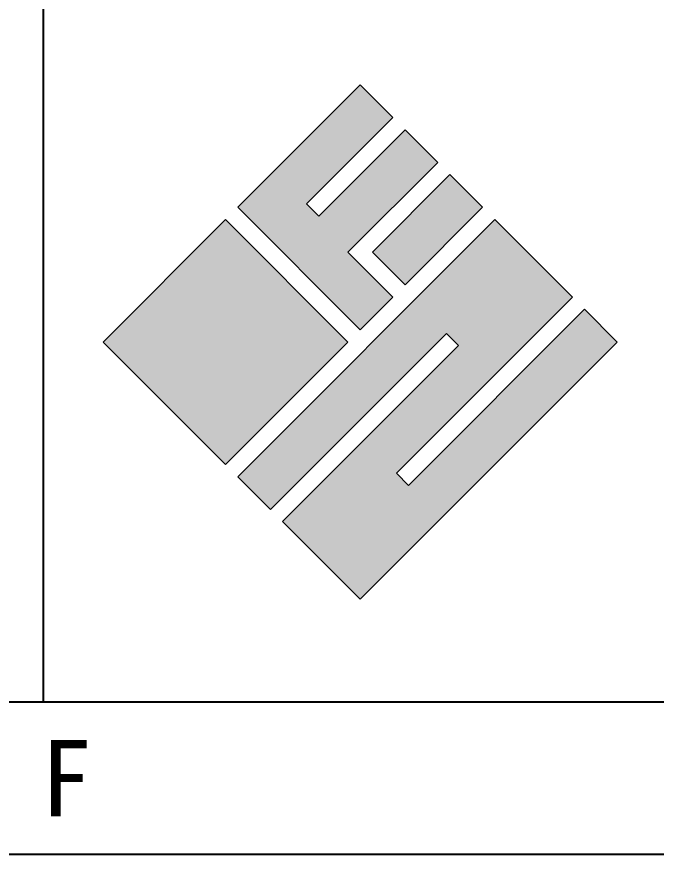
# Model space of a CAD drawing. Header units: millimetres. Extents: x 1828 to 2532, y 426 to 923.
# Drawn here: x 2212.13 to 2242.34, y 426.36 to 465.91 of the extents above; entities that cross this region are included whole.
import ezdxf
from ezdxf.enums import TextEntityAlignment as Align

# ---------------------------------------------------------------- set-up
doc = ezdxf.new("R2010")
doc.units = ezdxf.units.MM
doc.header["$LTSCALE"] = 30.734
doc.layers.get('0').update_dxf_attribs({"linetype": 'CONTINUOUS'})
doc.layers.add('BORDER', color=5, linetype='CONTINUOUS')
doc.layers.add('图层 1', color=7, linetype='CONTINUOUS')
doc.styles.add('BORDER', font='')
doc.styles.get('BORDER').set_extended_font_data('SimSun')

msp = doc.modelspace()

# ---------------------------------------------------------------- hatches: boundary and pattern name
h = msp.add_hatch(color=30)
h.paths.add_polyline_path([(2216.208, 450.548), (2221.992, 444.763), (2227.776, 450.548), (2221.992, 456.332)])
h.paths.add_polyline_path([(2227.776, 454.789), (2232.016, 459.028), (2230.472, 460.573), (2226.399, 456.499), (2225.822, 457.075), (2229.896, 461.148), (2228.353, 462.693), (2222.569, 456.909), (2228.353, 451.124), (2229.896, 452.667)])
h.paths.add_polyline_path([(2228.928, 454.789), (2230.472, 453.244), (2234.137, 456.909), (2232.592, 458.452)])
h.paths.add_polyline_path([(2232.426, 450.957), (2233.002, 450.381), (2224.688, 442.067), (2228.353, 438.403), (2240.498, 450.548), (2238.953, 452.093), (2230.64, 443.778), (2230.063, 444.354), (2238.377, 452.667), (2234.714, 456.332), (2222.569, 444.187), (2224.112, 442.644)])

# ---------------------------------------------------------------- linework, layer by layer
at = {"lineweight": 25}
msp.add_line((2213.391, 433.552), (2213.391, 537.266), dxfattribs=at)
at = {"layer": 'BORDER', "color": 0, "linetype": 'Continuous'}
for p, q in [((1835.625, 433.552), (2524.437, 433.552)), ((1835.625, 433.552), (2524.437, 433.552)), ((1828.431, 426.358), (2531.631, 426.358)), ((1828.431, 426.358), (2531.631, 426.358))]:
    msp.add_line(p, q, dxfattribs=at)
at = {"layer": '图层 1', "color": 30, "lineweight": 0}
for p, q in [((2222.569, 456.909), (2228.353, 462.693)), ((2228.353, 462.693), (2229.896, 461.148)), ((2229.896, 461.148), (2225.822, 457.075)), ((2226.399, 456.499), (2230.472, 460.573)), ((2230.472, 460.573), (2232.016, 459.028)), ((2232.016, 459.028), (2227.776, 454.789)), ((2228.928, 454.789), (2232.592, 458.452)), ((2232.592, 458.452), (2234.137, 456.909)), ((2228.353, 451.124), (2222.569, 456.909)), ((2225.822, 457.075), (2226.399, 456.499)), ((2234.137, 456.909), (2230.472, 453.244)), ((2216.208, 450.548), (2221.992, 456.332)), ((2221.992, 456.332), (2227.776, 450.548)), ((2222.569, 444.187), (2234.714, 456.332)), ((2234.714, 456.332), (2238.377, 452.667)), ((2227.776, 454.789), (2229.896, 452.667)), ((2230.472, 453.244), (2228.928, 454.789)), ((2229.896, 452.667), (2228.353, 451.124)), ((2238.377, 452.667), (2230.063, 444.354)), ((2230.64, 443.778), (2238.953, 452.093)), ((2238.953, 452.093), (2240.498, 450.548)), ((2232.426, 450.957), (2224.112, 442.644)), ((2233.002, 450.381), (2232.426, 450.957)), ((2221.992, 444.763), (2216.208, 450.548)), ((2227.776, 450.548), (2221.992, 444.763)), ((2240.498, 450.548), (2228.353, 438.403)), ((2224.688, 442.067), (2233.002, 450.381)), ((2224.112, 442.644), (2222.569, 444.187)), ((2230.063, 444.354), (2230.64, 443.778)), ((2228.353, 438.403), (2224.688, 442.067))]:
    msp.add_line(p, q, dxfattribs=at)

# ---------------------------------------------------------------- texts
at = {"layer": 'BORDER', "color": 0, "style": 'BORDER'}
msp.add_text('F', height=3.597, dxfattribs=at).set_placement((2214.472, 429.955), align=Align.MIDDLE_CENTER)
msp.add_text('F', height=3.597, dxfattribs=at).set_placement((2214.472, 429.955), align=Align.MIDDLE_CENTER)

doc.saveas('drawing.dxf')
